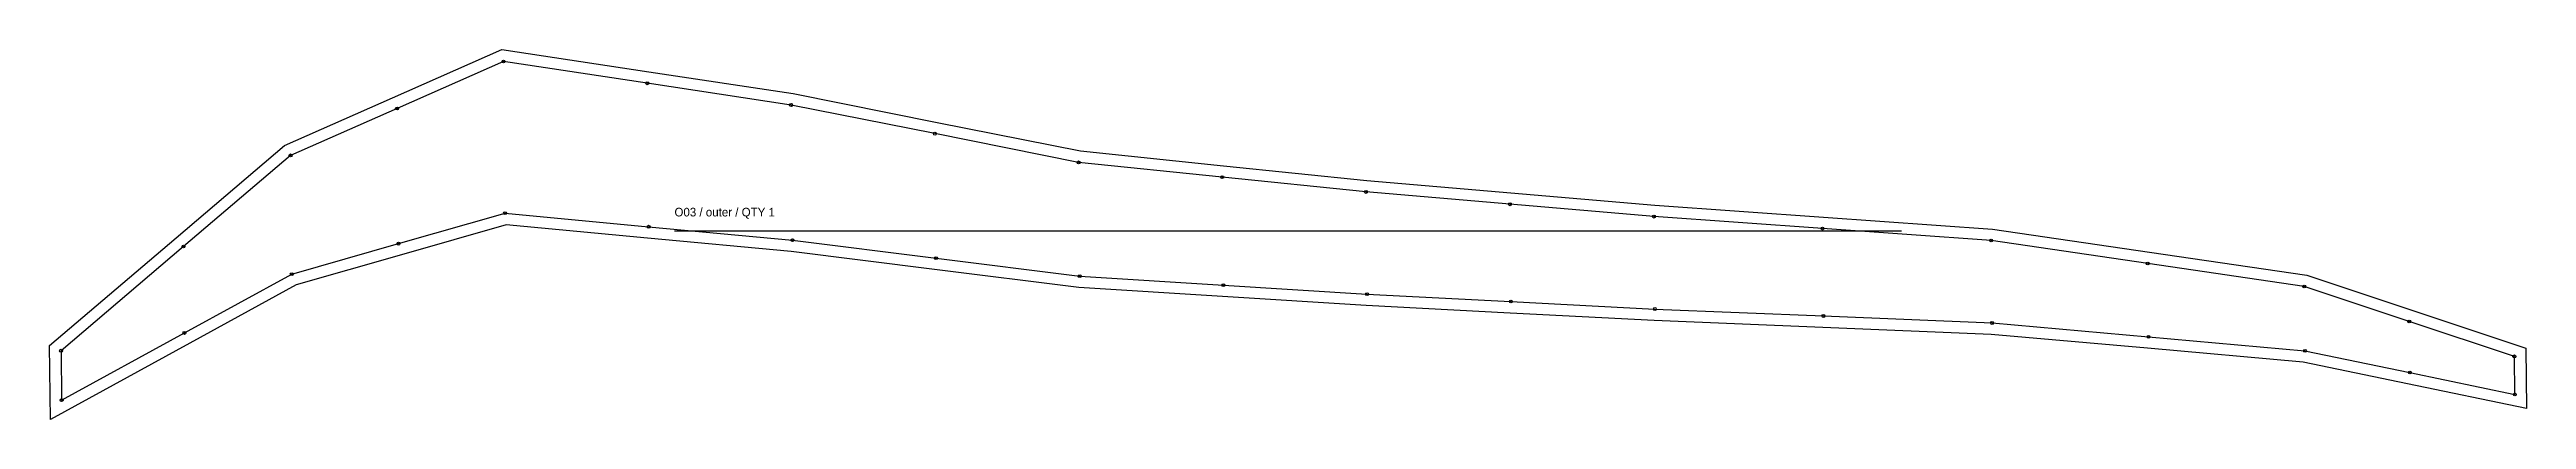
# Model space of a CAD drawing. Header units: millimetres. Extents: x -12 to 2577, y -20 to 366.
import ezdxf

# ---------------------------------------------------------------- set-up
doc = ezdxf.new("R2010")
doc.units = ezdxf.units.MM
for name, color, linetype in [('CHANNEL', 2, 'Continuous'), ('CUT', 7, 'Continuous'), ('GRAIN', 3, 'Continuous'), ('ID', 7, 'Continuous'), ('NOTCH', 1, 'Continuous'), ('SEW', 5, 'Continuous')]:
    doc.layers.add(name, color=color, linetype=linetype)

msp = doc.modelspace()

# ---------------------------------------------------------------- linework, layer by layer
at = {"layer": 'CHANNEL'}
msp.add_lwpolyline([(0.6, 0), (128.9, 70.1), (241.1, 131.5), (352.6, 163.3), (464, 195.1), (614.1, 181), (764.3, 166.9), (914.5, 148.2), (1064.7, 129.4), (1214.8, 120), (1364.9, 110.6), (1515.3, 102.9), (1665.7, 95.1), (1841.9, 87.8), (2018.2, 80.5), (2181.7, 66), (2345.2, 51.5), (2454.9, 28.8), (2564.6, 6)], dxfattribs=at)
at = {"layer": 'CUT'}
msp.add_lwpolyline([(-11.1, -20.1), (-12.1, 57.1), (120.2, 169.4), (233.4, 265.7), (346.3, 315.4), (460.8, 365.8), (614.4, 342.6), (765, 319.9), (915.5, 289.8), (1065.3, 260), (1214.9, 244.6), (1364.9, 229.2), (1515.3, 216.3), (1665.7, 203.5), (1841.9, 191), (2018.6, 178.5), (2182.6, 154.5), (2347.3, 130.3), (2458.1, 93.5), (2576, 54.3), (2576.8, -8.8), (2452.5, 17), (2343.4, 39.6), (2180.6, 54.1), (2017.4, 68.6), (1841.4, 75.9), (1665.2, 83.2), (1514.7, 90.9), (1364.2, 98.6), (1214, 108), (1063.6, 117.5), (913, 136.3), (763, 155), (613, 169.1), (465.1, 183), (355.9, 151.8), (245.7, 120.3), (134.7, 59.6)], close=True, dxfattribs=at)
at = {"layer": 'GRAIN'}
msp.add_line((641.1, 176.7), (1923.4, 176.7), dxfattribs=at)
at = {"layer": 'NOTCH'}
for centre in [(462.4, 353.4), (612.7, 330.7), (351.1, 304.4), (762.9, 308), (913.2, 278.1), (239.9, 255.4), (1063.5, 248.1), (1213.7, 232.7), (1363.8, 217.3), (464, 195.1), (614.1, 181), (1514.3, 204.4), (1664.8, 191.5), (127.9, 160.3), (352.6, 163.3), (764.3, 166.9), (1841, 179), (2017.3, 166.6), (241.1, 131.5), (914.5, 148.2), (1064.7, 129.4), (2180.9, 142.6), (1214.8, 120), (1364.9, 110.6), (1515.3, 102.9), (2344.5, 118.6), (1665.7, 95.1), (1841.9, 87.8), (2018.2, 80.5), (2454.3, 82.1), (0, 51.6), (128.9, 70.1), (2181.7, 66), (2345.2, 51.5), (2454.9, 28.8), (2564.1, 45.6), (0.6, 0), (2564.6, 6)]:
    msp.add_circle(centre, 1.5, dxfattribs=at)
at = {"layer": 'SEW'}
msp.add_lwpolyline([(0.6, 0), (128.9, 70.1), (241.1, 131.5), (352.6, 163.3), (464, 195.1), (614.1, 181), (764.3, 166.9), (914.5, 148.2), (1064.7, 129.4), (1214.8, 120), (1364.9, 110.6), (1515.3, 102.9), (1665.7, 95.1), (1841.9, 87.8), (2018.2, 80.5), (2181.7, 66), (2345.2, 51.5), (2454.9, 28.8), (2564.6, 6), (2564.1, 45.6), (2454.3, 82.1), (2344.5, 118.6), (2180.9, 142.6), (2017.3, 166.6), (1841, 179), (1664.8, 191.5), (1514.3, 204.4), (1363.8, 217.3), (1213.7, 232.7), (1063.5, 248.1), (913.2, 278.1), (762.9, 308), (612.7, 330.7), (462.4, 353.4), (351.1, 304.4), (239.9, 255.4), (127.9, 160.3), (0, 51.6)], close=True, dxfattribs=at)

# ---------------------------------------------------------------- texts
at = {"layer": 'ID'}
msp.add_text('O03 / outer / QTY 1', height=9, dxfattribs=at).set_placement((641.1, 191.7))

doc.saveas('drawing.dxf')
